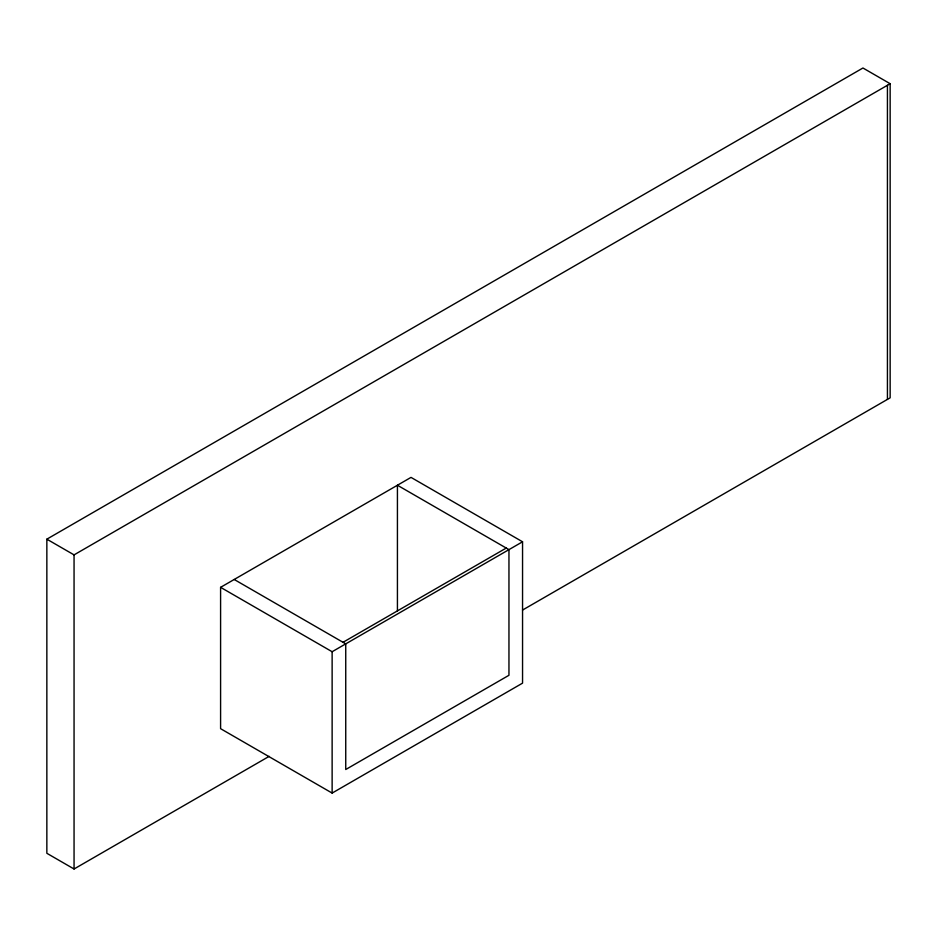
<?xml version="1.0" encoding="UTF-8"?>
<svg xmlns="http://www.w3.org/2000/svg" width="937" height="937" viewBox="0 0 937 937"><rect width="100%" height="100%" fill="white"/><g stroke="black" fill="none" stroke-linecap="round" stroke-linejoin="round"><path stroke-width="1.41" d="M269.165 756.346L74.058 868.997L46.85 853.291L46.85 539.173L862.942 68.003L890.15 83.709L890.15 397.827L522.553 610.057M46.85 539.173L74.058 554.88L890.15 83.709M220.593 587.335L411.015 477.39L522.553 541.785L522.553 683.143L332.131 793.077L220.593 728.681L220.593 587.335L332.131 651.73L522.553 541.785M343.012 642.302L506.238 548.063M234.203 579.476L345.741 643.871L345.741 769.511L508.955 675.284L508.955 549.632L397.429 485.237L397.429 610.889M887.433 85.279L887.433 399.396M332.131 651.73L332.131 793.077M74.058 554.88L74.058 868.997"/></g></svg>
